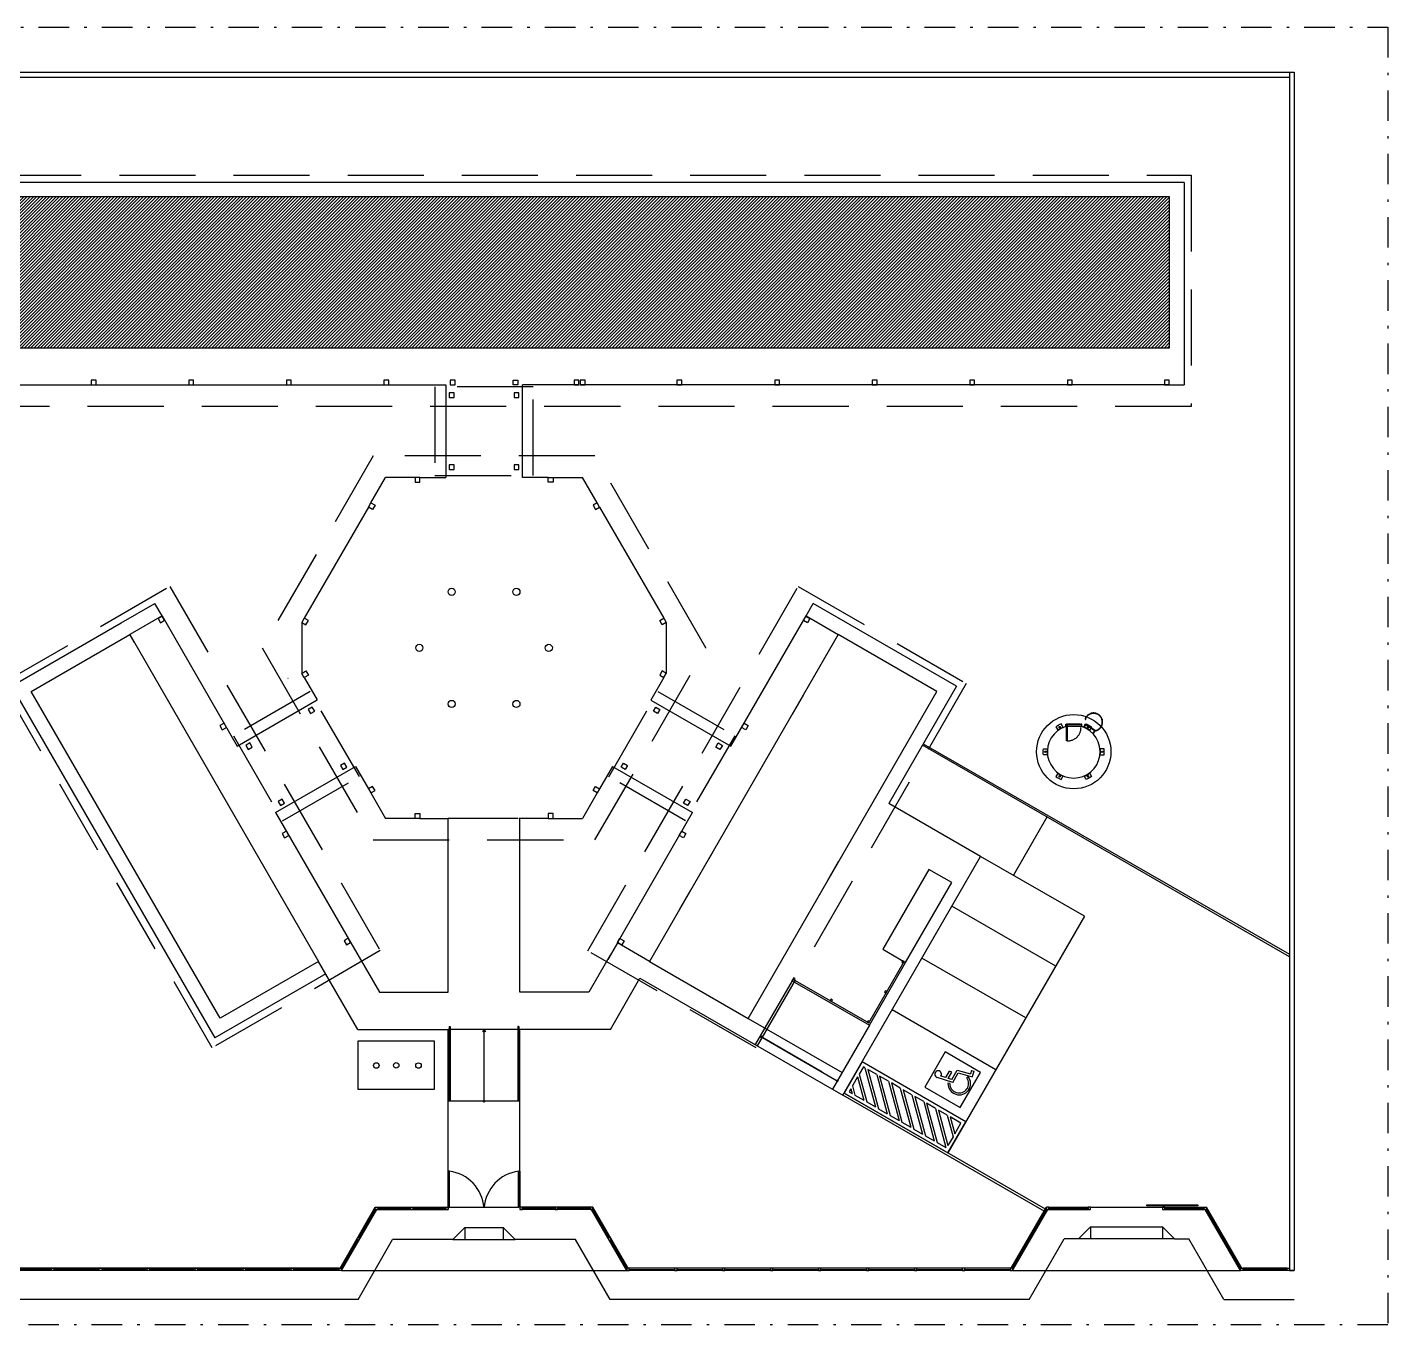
# Model space of a CAD drawing. Extents: x 57 to 206, y 148 to 202.
# Drawn here: x 149.1 to 205.8, y 148.3 to 202.5 of the extents above; entities that cross this region are included whole.
import ezdxf

# ---------------------------------------------------------------- set-up
doc = ezdxf.new("R2010")
doc.units = 0
for name, pattern in [('DASHDOT', [25.4, 12.7, -6.35, 0, -6.35]), ('HIDDEN', [9.525, 6.35, -3.175]), ('TRACEJADO_G', [0.375, 0.25, -0.125]), ('TRAÇO-2PTOS_P', [0.625, 0.25, -0.125, 0, -0.125, 0, -0.125])]:
    doc.linetypes.add(name, pattern=pattern)
doc.layers.get('0').update_dxf_attribs({"linetype": 'CONTINUOUS'})
for name, color, linetype in [('0_HATCH', 1, 'CONTINUOUS'), ('A-COTAS', 1, 'CONTINUOUS'), ('A-JANEL', 3, 'CONTINUOUS'), ('A-MURO', 2, 'CONTINUOUS'), ('A-PARED', 5, 'CONTINUOUS'), ('A-PARED-PISOS', 2, 'CONTINUOUS'), ('A-PAREDE', 5, 'CONTINUOUS'), ('A-PISOS', 2, 'CONTINUOUS'), ('A-PISOS-CTEL', 2, 'TRACEJADO_G'), ('A-PISOS-NIVEL', 1, 'CONTINUOUS'), ('A-PROJCOBERTURA', 7, 'HIDDEN'), ('AR-ALV', 5, 'CONTINUOUS'), ('AR-PIS', 1, 'CONTINUOUS'), ('AR-PRJ-COB', 2, 'HIDDEN'), ('ARQ-ALV-CORTE', 3, 'CONTINUOUS'), ('ARQ-ALV-VISTA1', 2, 'CONTINUOUS'), ('ARQ-ALV-VISTA2', 2, 'CONTINUOUS'), ('ARQ-COB-PROJ', 8, 'TRAÇO-2PTOS_P'), ('ARQ-EQP-VISTA', 1, 'CONTINUOUS'), ('ARQ-PIS-VISTA', 8, 'CONTINUOUS'), ('EST-MET-CORTE', 5, 'CONTINUOUS'), ('PORTAL_VTA_DIST', 2, 'CONTINUOUS'), ('PORTAL_VTA_PROX', 1, 'CONTINUOUS'), ('PRES-AZUL', 164, 'CONTINUOUS')]:
    doc.layers.add(name, color=color, linetype=linetype)

# ---------------------------------------------------------------- blocks, each defined once
blk = doc.blocks.new('Paraplegico')
for p, q in [((134, 171.8), (119.2, 239.1)), ((136.5, 206.8), (131.9, 228.1)), ((124.1, 180.5), (120.3, 187.6)), ((134, 171.8), (179.2, 171.8)), ((136.5, 206.8), (167.2, 206.8)), ((138.7, 196.8), (169.4, 196.8)), ((142, 181.8), (138.7, 196.8)), ((142, 181.8), (186.9, 181.8)), ((169.4, 196.8), (167.2, 206.8)), ((179.2, 171.8), (194.3, 113.5)), ((186.9, 181.8), (201.5, 125.6)), ((179.3, 131.3), (186.7, 128.3)), ((218.8, 119.6), (194.3, 113.5)), ((216.3, 129.2), (201.5, 125.6)), ((216.3, 129.2), (218.8, 119.6))]:
    blk.add_line(p, q)
for centre, radius, start, end in [((133, 242.1), 14.1, 265.5481, 192.3635), ((143, 146.1), 47.2, 118.7728, 337.7713), ((143, 146.1), 39.2, 118.7728, 337.7713)]:
    blk.add_arc(centre, radius, start, end)

msp = doc.modelspace()

# ---------------------------------------------------------------- hatches: boundary and pattern name
at = {"layer": '0_HATCH'}
h = msp.add_hatch(dxfattribs=at)
h.set_pattern_fill('ANSI31', color=253, scale=0.03, style=2)
h.set_pattern_definition([(45, (139.53256, 189.07323), (-0.06735192, 0.06735192), [])])
h.paths.add_polyline_path([(139.53256, 189.07323), (196.73256, 189.07323), (196.73256, 195.37323), (139.53256, 195.37323)])

# ---------------------------------------------------------------- linework, layer by layer
at = {"color": 251}
for p, q in [((184.18023, 160.90445), (185.65693, 163.46453)), ((184.20589, 160.80884), (185.71757, 163.42955)), ((180.98182, 162.66855), (181.0168, 162.72918)), ((180.98182, 162.66855), (184.20589, 160.80884)), ((181.0168, 162.72918), (184.18023, 160.90445))]:
    msp.add_line(p, q, dxfattribs=at)
at = {"linetype": 'DASHDOT', "ltscale": 0.1}
msp.add_lwpolyline([(57.15107, 202.45091), (205.83275, 202.45091), (205.83275, 148.31209), (57.15107, 148.31209)], close=True, dxfattribs=at)
at = {"color": 251}
for points in [[(163.69583, 153.12107), (163.59583, 153.12107), (163.59583, 153.22107), (163.69583, 153.22107)], [(165.1642, 153.12107), (165.0642, 153.12107), (165.0642, 153.22107), (165.1642, 153.22107)], [(166.63256, 153.12107), (166.53256, 153.12107), (166.53256, 153.22107), (166.63256, 153.22107)], [(169.63256, 153.12107), (169.73256, 153.12107), (169.73256, 153.22107), (169.63256, 153.22107)], [(171.10093, 153.12107), (171.20093, 153.12107), (171.20093, 153.22107), (171.10093, 153.22107)], [(172.5693, 153.12107), (172.6693, 153.12107), (172.6693, 153.22107), (172.5693, 153.22107)], [(191.59583, 153.12107), (191.69583, 153.12107), (191.69583, 153.22107), (191.59583, 153.22107)], [(193.33375, 153.12107), (193.43375, 153.12107), (193.43375, 153.22107), (193.33375, 153.22107)], [(196.43256, 153.12107), (196.53256, 153.12107), (196.53256, 153.22107), (196.43256, 153.22107)], [(198.2693, 153.12107), (198.1693, 153.12107), (198.1693, 153.22107), (198.2693, 153.22107)], [(162.9575, 151.91545), (162.9075, 151.82885), (162.82089, 151.87885), (162.87089, 151.96545)], [(173.30763, 151.91545), (173.35763, 151.82885), (173.44423, 151.87885), (173.39423, 151.96545)], [(198.90763, 151.91545), (198.95763, 151.82885), (199.04423, 151.87885), (198.99423, 151.96545)], [(150.18256, 150.57323), (150.08256, 150.57323), (150.08256, 150.67323), (150.18256, 150.67323)], [(152.18256, 150.57323), (152.08256, 150.57323), (152.08256, 150.67323), (152.18256, 150.67323)], [(154.18256, 150.57323), (154.08256, 150.57323), (154.08256, 150.67323), (154.18256, 150.67323)], [(156.18256, 150.57323), (156.08256, 150.57323), (156.08256, 150.67323), (156.18256, 150.67323)], [(158.18256, 150.57323), (158.08256, 150.57323), (158.08256, 150.67323), (158.18256, 150.67323)], [(160.18256, 150.57323), (160.08256, 150.57323), (160.08256, 150.67323), (160.18256, 150.67323)], [(162.18256, 150.57323), (162.08256, 150.57323), (162.08256, 150.67323), (162.18256, 150.67323)], [(174.08256, 150.57323), (174.18256, 150.57323), (174.18256, 150.67323), (174.08256, 150.67323)], [(174.08256, 150.57323), (174.18256, 150.57323), (174.18256, 150.67323), (174.08256, 150.67323)], [(176.08256, 150.57323), (176.18256, 150.57323), (176.18256, 150.67323), (176.08256, 150.67323)], [(176.08256, 150.57323), (176.18256, 150.57323), (176.18256, 150.67323), (176.08256, 150.67323)], [(178.08256, 150.57323), (178.18256, 150.57323), (178.18256, 150.67323), (178.08256, 150.67323)], [(180.08256, 150.57323), (180.18256, 150.57323), (180.18256, 150.67323), (180.08256, 150.67323)], [(182.08256, 150.57323), (182.18256, 150.57323), (182.18256, 150.67323), (182.08256, 150.67323)], [(184.08256, 150.57323), (184.18256, 150.57323), (184.18256, 150.67323), (184.08256, 150.67323)], [(186.08256, 150.57323), (186.18256, 150.57323), (186.18256, 150.67323), (186.08256, 150.67323)], [(188.08256, 150.57323), (188.18256, 150.57323), (188.18256, 150.67323), (188.08256, 150.67323)], [(190.08256, 150.57323), (190.18256, 150.57323), (190.18256, 150.67323), (190.08256, 150.67323)], [(199.78256, 150.57323), (199.68256, 150.57323), (199.68256, 150.67323), (199.78256, 150.67323)], [(201.73256, 150.57323), (201.63256, 150.57323), (201.63256, 150.67323), (201.73256, 150.67323)]]:
    msp.add_lwpolyline(points, close=True, dxfattribs=at)
at = {"layer": 'A-COTAS', "color": 251}
for p, q in [((172.10756, 187.52323), (169.73256, 187.52323)), ((196.73256, 187.52323), (172.13256, 187.52323)), ((196.73256, 187.52323), (197.33256, 187.52323)), ((160.53105, 177.61734), (160.53105, 175.49055)), ((175.73408, 177.61734), (175.73408, 175.49055))]:
    msp.add_line(p, q, dxfattribs=at)
for points in [[(139.53256, 189.07323), (196.73256, 189.07323), (196.73256, 195.37323), (139.53256, 195.37323)], [(151.94756, 187.72323), (151.74756, 187.72323), (151.74756, 187.52323), (151.94756, 187.52323)], [(156.01756, 187.72323), (155.81756, 187.72323), (155.81756, 187.52323), (156.01756, 187.52323)], [(160.08756, 187.72323), (159.88756, 187.72323), (159.88756, 187.52323), (160.08756, 187.52323)], [(164.15756, 187.72323), (163.95756, 187.72323), (163.95756, 187.52323), (164.15756, 187.52323)], [(166.92208, 187.72323), (166.72208, 187.72323), (166.72208, 187.52323), (166.92208, 187.52323)], [(169.34305, 187.72323), (169.54305, 187.72323), (169.54305, 187.52323), (169.34305, 187.52323)], [(172.09256, 187.72323), (171.89256, 187.72323), (171.89256, 187.52323), (172.09256, 187.52323)], [(172.34756, 187.72323), (172.14756, 187.72323), (172.14756, 187.52323), (172.34756, 187.52323)], [(176.37756, 187.72323), (176.17756, 187.72323), (176.17756, 187.52323), (176.37756, 187.52323)], [(180.45756, 187.72323), (180.25756, 187.72323), (180.25756, 187.52323), (180.45756, 187.52323)], [(184.52756, 187.72323), (184.32756, 187.72323), (184.32756, 187.52323), (184.52756, 187.52323)], [(188.59756, 187.72323), (188.39756, 187.72323), (188.39756, 187.52323), (188.59756, 187.52323)], [(192.66756, 187.72323), (192.46756, 187.72323), (192.46756, 187.52323), (192.66756, 187.52323)], [(196.71756, 187.72323), (196.51756, 187.72323), (196.51756, 187.52323), (196.71756, 187.52323)], [(166.88256, 187.19803), (166.68256, 187.19803), (166.68256, 186.99803), (166.88256, 186.99803)], [(169.58256, 187.19803), (169.38256, 187.19803), (169.38256, 186.99803), (169.58256, 186.99803)], [(166.88256, 184.19395), (166.68256, 184.19395), (166.68256, 183.99395), (166.88256, 183.99395)], [(169.58256, 184.19395), (169.38256, 184.19395), (169.38256, 183.99395), (169.58256, 183.99395)], [(165.25273, 183.46875), (165.45273, 183.46875), (165.45273, 183.66875), (165.25273, 183.66875)], [(171.01239, 183.46875), (170.81239, 183.46875), (170.81239, 183.66875), (171.01239, 183.66875)], [(163.58408, 182.50535), (163.48408, 182.33215), (163.31088, 182.43215), (163.41088, 182.60535)], [(172.68105, 182.50535), (172.78105, 182.33215), (172.95425, 182.43215), (172.85425, 182.60535)], [(154.53356, 177.7785), (154.63356, 177.6053), (154.80676, 177.7053), (154.70676, 177.8785)], [(160.70425, 177.51734), (160.80425, 177.69055), (160.63105, 177.79055), (160.53105, 177.61734)], [(160.70425, 177.51734), (160.80425, 177.69055), (160.63105, 177.79055), (160.53105, 177.61734)], [(175.56088, 177.51734), (175.46088, 177.69055), (175.63408, 177.79055), (175.73408, 177.61734)], [(175.56088, 177.51734), (175.46088, 177.69055), (175.63408, 177.79055), (175.73408, 177.61734)], [(181.72981, 177.77544), (181.62981, 177.60224), (181.45661, 177.70224), (181.55661, 177.87544)], [(157.1183, 161.10159), (149.2433, 174.74149), (153.35692, 177.11649), (161.23192, 163.47659)], [(179.15235, 161.09799), (187.02192, 174.74102), (182.90735, 177.11439), (175.03778, 163.47135)], [(160.70425, 175.59055), (160.80425, 175.41734), (160.63105, 175.31734), (160.53105, 175.49055)], [(160.70425, 175.59055), (160.80425, 175.41734), (160.63105, 175.31734), (160.53105, 175.49055)], [(175.56088, 175.59055), (175.46088, 175.41734), (175.63408, 175.31734), (175.73408, 175.49055)], [(175.56088, 175.59055), (175.46088, 175.41734), (175.63408, 175.31734), (175.73408, 175.49055)], [(160.9675, 174.08678), (160.79429, 173.98678), (160.89429, 173.81358), (161.0675, 173.91358)], [(175.29763, 174.08678), (175.47084, 173.98678), (175.37084, 173.81358), (175.19763, 173.91358)], [(157.11356, 173.30981), (157.21356, 173.13661), (157.38676, 173.23661), (157.28676, 173.40981)], [(179.15157, 173.30981), (179.05157, 173.13661), (178.87836, 173.23661), (178.97836, 173.40981)], [(158.3647, 172.58679), (158.19149, 172.48679), (158.29149, 172.31359), (158.4647, 172.41359)], [(177.90043, 172.58679), (178.07363, 172.48679), (177.97363, 172.31359), (177.80043, 172.41359)], [(162.31565, 171.74745), (162.14245, 171.64745), (162.24245, 171.47424), (162.41565, 171.57424)], [(173.94948, 171.74745), (174.12268, 171.64745), (174.02268, 171.47424), (173.84948, 171.57424)], [(163.58408, 170.60254), (163.48408, 170.77574), (163.31088, 170.67574), (163.41088, 170.50254)], [(172.68105, 170.60254), (172.78105, 170.77574), (172.95425, 170.67574), (172.85425, 170.50254)], [(172.68105, 170.60254), (172.78105, 170.77574), (172.95425, 170.67574), (172.85425, 170.50254)], [(159.71325, 170.24892), (159.54004, 170.14892), (159.64004, 169.97571), (159.81325, 170.07571)], [(176.55188, 170.24892), (176.72509, 170.14892), (176.62509, 169.97571), (176.45188, 170.07571)], [(165.25273, 169.63914), (165.45273, 169.63914), (165.45273, 169.43914), (165.25273, 169.43914)], [(165.25273, 169.63914), (165.45273, 169.63914), (165.45273, 169.43914), (165.25273, 169.43914)], [(171.01239, 169.63914), (170.81239, 169.63914), (170.81239, 169.43914), (171.01239, 169.43914)], [(159.71356, 168.80648), (159.81356, 168.63327), (159.98676, 168.73327), (159.88676, 168.90648)], [(176.55157, 168.80648), (176.45157, 168.63327), (176.27836, 168.73327), (176.37836, 168.90648)], [(185.71757, 163.42955), (187.64124, 166.76451), (186.68839, 167.31413), (184.76472, 163.97917)], [(162.29356, 164.33779), (162.39356, 164.16458), (162.56676, 164.26458), (162.46676, 164.43779)], [(173.97614, 164.33256), (173.87614, 164.15935), (173.70294, 164.25935), (173.80294, 164.43256)]]:
    msp.add_lwpolyline(points, close=True, dxfattribs=at)
for centre in [(166.78256, 178.89221), (166.78256, 178.89221), (169.48256, 178.89221), (169.48256, 178.89221), (165.43256, 176.55394), (165.43256, 176.55394), (170.83256, 176.55394), (170.83256, 176.55394), (166.78256, 174.21568), (166.78256, 174.21568), (169.48256, 174.21568), (169.48256, 174.21568)]:
    msp.add_circle(centre, 0.15, dxfattribs=at)
msp.add_arc((192.73149, 172.22323), 1.10019, 107.664724, 72.217812, dxfattribs=at)
at = {"layer": 'A-JANEL', "color": 251}
msp.add_arc((159.66425, 175.21188), 0.01, 180, 210, dxfattribs=at)
at = {"layer": 'A-MURO', "color": 251}
for p, q in [((121.93256, 200.57323), (201.93256, 200.57323)), ((122.13256, 200.37323), (201.69803, 200.37323)), ((201.73256, 200.57323), (201.73256, 150.57323)), ((201.93256, 200.57323), (201.93256, 150.57323)), ((201.73256, 150.57323), (201.93256, 150.57323)), ((201.93256, 150.57323), (201.73256, 150.57323))]:
    msp.add_line(p, q, dxfattribs=at)
at = {"layer": 'A-PARED', "color": 251}
for p in [(149.2433, 174.74149), (153.55692, 176.77008)]:
    msp.add_line(p, (153.35692, 177.11649), dxfattribs=at)
msp.add_lwpolyline([(162.87013, 158.13914), (166.07013, 158.13914), (166.07013, 160.13914), (162.87013, 160.13914)], close=True, dxfattribs=at)
at = {"layer": 'A-PARED-PISOS', "color": 251}
for p, q in [((154.69926, 177.89149), (153.35692, 177.11649)), ((154.69926, 177.89149), (157.83676, 172.45718)), ((159.43676, 169.6859), (162.57426, 164.25159))]:
    msp.add_line(p, q, dxfattribs=at)
at = {"layer": 'A-PAREDE', "color": 251}
for p, q in [((176.28761, 165.63812), (176.76159, 166.45983)), ((185.71757, 163.42955), (187.64124, 166.76451))]:
    msp.add_line(p, q, dxfattribs=at)
for points in [[(163.58408, 170.60254), (163.48408, 170.77574), (163.31088, 170.67574), (163.41088, 170.50254)], [(171.01239, 169.63914), (170.81239, 169.63914), (170.81239, 169.43914), (171.01239, 169.43914)]]:
    msp.add_lwpolyline(points, close=True, dxfattribs=at)
at = {"layer": 'A-PISOS', "color": 251}
for p, q in [((152.99197, 177.59861), (154.39926, 178.41111)), ((154.69926, 177.89149), (154.39926, 178.41111)), ((148.42369, 174.96111), (152.99197, 177.59861)), ((148.42369, 174.96111), (156.89869, 160.28198)), ((157.83676, 172.45718), (161.17096, 174.38218)), ((159.43676, 169.6859), (162.77096, 171.6109)), ((161.53192, 162.95698), (156.89869, 160.28198)), ((161.53192, 162.95698), (161.46697, 162.91948)), ((161.53192, 162.95698), (161.46697, 162.91948))]:
    msp.add_line(p, q, dxfattribs=at)
at = {"layer": 'A-PISOS-CTEL', "color": 251, "linetype": 'TRACEJADO_G', "ltscale": 150}
for p, q in [((162.18256, 150.57323), (174.08256, 150.57323)), ((190.20756, 150.57323), (199.65756, 150.57323)), ((190.20756, 150.57323), (199.65756, 150.57323)), ((190.20756, 150.57323), (199.68256, 150.57323))]:
    msp.add_line(p, q, dxfattribs=at)
at = {"layer": 'A-PISOS-NIVEL', "color": 251}
for p, q in [((197.33256, 195.97323), (138.93256, 195.97323)), ((197.33256, 195.97323), (197.33256, 187.52323)), ((139.74756, 187.52323), (166.53256, 187.52323)), ((166.53256, 187.52323), (166.53256, 183.66875)), ((169.73256, 183.66875), (169.73256, 187.52323)), ((163.41088, 182.60535), (164.02483, 183.66875)), ((165.25273, 183.66875), (164.02483, 183.66875)), ((165.45273, 183.66875), (166.53256, 183.66875)), ((170.81239, 183.66875), (169.73256, 183.66875)), ((171.01239, 183.66875), (172.2403, 183.66875)), ((172.85425, 182.60535), (172.2403, 183.66875)), ((163.31088, 182.43215), (160.63105, 177.79055)), ((172.95425, 182.43215), (175.63408, 177.79055)), ((181.56471, 177.88885), (181.8645, 178.40859)), ((187.84145, 174.96097), (181.8645, 178.40859)), ((178.42937, 172.4533), (181.56471, 177.88885)), ((181.56471, 177.88885), (182.90735, 177.11439)), ((160.63105, 175.31734), (161.17096, 174.38218)), ((175.63408, 175.31734), (175.09197, 174.37837)), ((187.84145, 174.96097), (185.01839, 170.0668)), ((175.09197, 174.37837), (178.42937, 172.4533)), ((186.45505, 172.55746), (201.73256, 163.77745)), ((201.73256, 163.65815), (186.41743, 172.49223)), ((162.77096, 171.6109), (163.31088, 170.67574)), ((173.49197, 171.60709), (172.95425, 170.67574)), ((173.49197, 171.60709), (176.83047, 169.68138)), ((163.41088, 170.50254), (164.02483, 169.43914)), ((172.85425, 170.50254), (172.2403, 169.43914)), ((188.84882, 167.85733), (185.01839, 170.0668)), ((165.25273, 169.43914), (164.02483, 169.43914)), ((165.45273, 169.43914), (166.63256, 169.43912)), ((169.54256, 169.43914), (166.63256, 169.43912)), ((166.63256, 162.18914), (166.63256, 169.43912)), ((169.63256, 169.43914), (169.58256, 169.43914)), ((169.63256, 162.18914), (169.63256, 169.43914)), ((170.81239, 169.43914), (169.63256, 169.43914)), ((171.01239, 169.43914), (172.2403, 169.43914)), ((173.69513, 164.24582), (176.83047, 169.68138)), ((191.61477, 169.49429), (190.21574, 167.06887)), ((183.10278, 157.89575), (188.84882, 167.85733)), ((193.17994, 165.35905), (188.84882, 167.85733)), ((191.98077, 163.28012), (187.64965, 165.77839)), ((193.17994, 165.35905), (187.48387, 155.4841)), ((162.57426, 164.25159), (163.76502, 162.18914)), ((173.69513, 164.24582), (173.29541, 163.55284)), ((175.03778, 163.47135), (173.69513, 164.24582)), ((162.87013, 160.63914), (161.23192, 163.47659)), ((173.39677, 163.72856), (172.50798, 162.18914)), ((190.73163, 161.11456), (186.40051, 163.61283)), ((173.4026, 160.63914), (174.63778, 162.77853)), ((174.63778, 162.77853), (183.10278, 157.89575)), ((180.98182, 162.66855), (179.84533, 160.69827)), ((163.76502, 162.18914), (166.63256, 162.18914)), ((172.50798, 162.18914), (169.63256, 162.18914)), ((189.48249, 158.949), (185.15137, 161.44727)), ((162.87013, 160.63914), (166.63256, 160.63914)), ((166.63256, 153.22107), (166.63256, 160.63914)), ((169.63256, 160.63914), (166.63256, 160.63914)), ((169.63256, 153.22107), (169.63256, 160.63914)), ((173.4026, 160.63914), (169.63256, 160.63914)), ((179.15235, 161.09799), (183.06939, 158.83856)), ((179.84533, 160.69827), (179.4456, 160.00529)), ((184.20589, 160.80884), (182.66967, 158.14558)), ((179.64546, 160.35178), (182.86953, 158.49207)), ((191.49869, 153.05283), (183.10278, 157.89575)), ((191.54899, 153.13995), (183.15305, 157.9829)), ((169.63256, 157.63914), (166.63256, 157.63914)), ((166.68256, 157.68914), (166.72256, 157.68914)), ((169.58256, 157.68914), (169.54256, 157.68914)), ((193.43256, 153.22107), (196.43256, 153.22107)), ((196.43256, 153.22107), (198.1693, 153.22107)), ((196.43256, 153.12107), (198.1693, 153.12107)), ((166.83306, 151.87107), (164.31751, 151.87107)), ((171.94761, 151.87107), (169.43207, 151.87107)), ((192.93256, 151.89783), (192.33296, 151.89783)), ((196.93256, 151.89783), (197.53217, 151.89783)), ((162.87538, 149.37323), (121.93256, 149.37323)), ((190.87538, 149.37323), (173.38974, 149.37323)), ((198.98974, 149.37323), (201.93256, 149.37323))]:
    msp.add_line(p, q, dxfattribs=at)
for points in [[(185.5963, 163.4995), (185.56132, 163.43887), (185.62196, 163.40389), (185.65693, 163.46453), (185.5963, 163.4995)], [(181.05178, 162.78982), (181.0168, 162.72918), (181.07744, 162.69421), (181.11241, 162.75484), (181.05178, 162.78982)], [(182.60317, 161.89494), (182.5682, 161.83431), (182.62883, 161.79933), (182.66381, 161.85997), (182.60317, 161.89494)], [(184.87543, 162.24978), (184.84046, 162.18915), (184.90109, 162.15417), (184.93607, 162.21481), (184.87543, 162.24978)], [(184.15457, 161.00007), (184.1196, 160.93943), (184.18023, 160.90445), (184.21521, 160.96509), (184.15457, 161.00007)], [(195.77932, 153.27408), (195.77932, 153.32408), (197.90932, 153.32408), (197.90932, 153.27408), (195.77932, 153.27408)]]:
    msp.add_lwpolyline(points, dxfattribs=at)
for centre, start, end in [((159.96425, 175.29226), 180, 210), ((160.41269, 174.47555), 300.000015, 30)]:
    msp.add_arc(centre, 0.01, start, end, dxfattribs=at)
at = {"layer": 'A-PROJCOBERTURA', "color": 251, "ltscale": 7.5}
for centre, start, end in [((177.37572, 176.55394), 330, 30), ((159.66425, 175.21188), 180, 210)]:
    msp.add_arc(centre, 0.01, start, end, dxfattribs=at)
at = {"layer": 'AR-ALV', "color": 251}
msp.add_line((184.76472, 163.97917), (185.71757, 163.42955), dxfattribs=at)
at = {"layer": 'AR-PIS', "color": 251, "ltscale": 10}
for p, q in [((162.9142, 151.94045), (163.59583, 153.12107)), ((163.69583, 153.17107), (165.0642, 153.17107)), ((165.1642, 153.17107), (166.53256, 153.17107)), ((171.10093, 153.17107), (169.73256, 153.17107)), ((172.5693, 153.17107), (171.20093, 153.17107)), ((173.35093, 151.94045), (172.6693, 153.12107)), ((190.18256, 150.67323), (191.59583, 153.12107)), ((193.33375, 153.17107), (191.69583, 153.17107)), ((196.53256, 153.17107), (198.1693, 153.17107)), ((199.68256, 150.67323), (198.2693, 153.12107)), ((162.18256, 150.67323), (162.8642, 151.85385)), ((174.08256, 150.67323), (173.40093, 151.85385)), ((150.08256, 150.62323), (148.18256, 150.62323)), ((152.08256, 150.62323), (150.18256, 150.62323)), ((154.08256, 150.62323), (152.18256, 150.62323)), ((156.08256, 150.62323), (154.18256, 150.62323)), ((158.08256, 150.62323), (156.18256, 150.62323)), ((160.08256, 150.62323), (158.18256, 150.62323)), ((162.08256, 150.62323), (160.18256, 150.62323)), ((174.18256, 150.62323), (176.08256, 150.62323)), ((174.18256, 150.62323), (176.08256, 150.62323)), ((176.18256, 150.62323), (178.08256, 150.62323)), ((178.18256, 150.62323), (180.08256, 150.62323)), ((180.18256, 150.62323), (182.08256, 150.62323)), ((182.18256, 150.62323), (184.08256, 150.62323)), ((184.18256, 150.62323), (186.08256, 150.62323)), ((186.18256, 150.62323), (188.08256, 150.62323)), ((188.18256, 150.62323), (190.08256, 150.62323)), ((201.63256, 150.62323), (199.78256, 150.62323))]:
    msp.add_line(p, q, dxfattribs=at)
at = {"layer": 'AR-PRJ-COB', "color": 251, "ltscale": 0.5}
for points in [[(138.63256, 196.27323), (197.63256, 196.27323), (197.63256, 186.62323), (138.63256, 186.62323)], [(166.08256, 183.74599), (170.18256, 183.74599), (170.18256, 187.44599), (166.08256, 187.44599)], [(172.75991, 184.56875), (163.50521, 184.56875), (158.87786, 176.55394), (163.50521, 168.53914), (172.75991, 168.53914), (177.38726, 176.55394)], [(148.01388, 175.07091), (155.02869, 179.12091), (163.80369, 163.92217), (156.78888, 159.87217)], [(172.46584, 163.91591), (181.23479, 179.11814), (188.25121, 175.07094), (179.48226, 159.8687)]]:
    msp.add_lwpolyline(points, close=True, dxfattribs=at)
for points in [[(159.72512, 169.33444), (162.93087, 171.18192), (160.88407, 174.73112), (157.67831, 172.88364), (159.72512, 169.33444)], [(176.54123, 169.33374), (173.33548, 171.18121), (175.38228, 174.73041), (178.58803, 172.88294), (176.54123, 169.33374)]]:
    msp.add_lwpolyline(points, dxfattribs=at)
at = {"layer": 'ARQ-ALV-CORTE', "color": 251}
for p, q in [((177.51797, 167.77112), (177.81087, 168.2789)), ((182.47522, 166.85867), (182.92474, 167.63798))]:
    msp.add_line(p, q, dxfattribs=at)
at = {"layer": 'ARQ-ALV-VISTA1', "color": 251, "ltscale": 0.1}
for p, q in [((192.11136, 173.25854), (192.16649, 173.24377)), ((193.35027, 173.25818), (193.29649, 173.24377)), ((191.52498, 172.24341), (191.56534, 172.20305)), ((193.938, 172.24341), (193.89764, 172.20305)), ((192.1465, 171.16801), (192.13172, 171.22314)), ((193.31648, 171.16801), (193.33126, 171.22314))]:
    msp.add_line(p, q, dxfattribs=at)
for points in [[(192.29385, 173.23282), (192.20654, 173.38404, 0.04420385), (191.99004, 173.25904), (192.07726, 173.10796)], [(193.23954, 173.35478), (193.25644, 173.38404, -0.04420385), (193.47294, 173.25904), (193.45008, 173.21944)], [(191.63844, 172.09823), (191.46389, 172.09823, -0.04420385), (191.46389, 172.34823), (191.6384, 172.34823)], [(193.82453, 172.09823), (193.99909, 172.09823, 0.04420385), (193.99909, 172.34823), (193.82458, 172.34823)], [(192.07744, 171.33875), (191.99022, 171.18769, 0.04420385), (192.20673, 171.06269), (192.29405, 171.21393)], [(193.38554, 171.33875), (193.47276, 171.18769, -0.04420385), (193.25625, 171.06269), (193.16893, 171.21393)]]:
    msp.add_lwpolyline(points, format="xyb", dxfattribs=at)
for points in [[(193.16913, 173.23282), (193.22884, 173.33624)], [(193.43938, 173.2009), (193.38572, 173.10796)]]:
    msp.add_lwpolyline(points, dxfattribs=at)
for centre, radius in [((192.73256, 172.22323), 1.55), ((192.13892, 173.25116), 0.02854), ((191.54516, 172.22323), 0.02854), ((193.91782, 172.22323), 0.02854), ((192.13911, 171.19557), 0.02854), ((193.32387, 171.19557), 0.02854)]:
    msp.add_circle(centre, radius, dxfattribs=at)
for centre, radius, start, end in [((192.80386, 172.09945), 1.25833, 114.336593, 125.663407), ((192.65912, 172.09945), 1.25833, 54.336593, 65.663407), ((193.32406, 173.25116), 0.02854, 102.536488, 11.994661), ((192.87503, 172.22323), 1.25833, 174.336593, 185.663407), ((192.58795, 172.22323), 1.25833, 354.336593, 5.663407), ((192.80405, 172.34728), 1.25833, 234.336593, 245.663407), ((192.65893, 172.34728), 1.25833, 294.336593, 305.663407)]:
    msp.add_arc(centre, radius, start, end, dxfattribs=at)
at = {"layer": 'ARQ-ALV-VISTA2', "color": 251, "ltscale": 0.1}
for p, q in [((181.45835, 174.60234), (180.98368, 173.77942)), ((193.20681, 173.37582), (193.13289, 173.24777)), ((193.21716, 173.34375), (193.15696, 173.23946)), ((193.62789, 173.10514), (193.20681, 173.37582)), ((193.59613, 173.10013), (193.21716, 173.34375)), ((193.59613, 173.10013), (193.53467, 172.99367)), ((193.55323, 172.97583), (193.62789, 173.10514))]:
    msp.add_line(p, q, dxfattribs=at)
at = {"layer": 'ARQ-COB-PROJ', "color": 251, "linetype": 'HIDDEN', "ltscale": 0.04}
for p, q in [((193.46045, 173.8067), (193.45563, 173.82347)), ((193.25302, 173.64939), (193.23882, 173.65813)), ((193.87417, 173.28177), (193.88866, 173.27353)), ((193.90597, 173.56383), (193.92206, 173.56817))]:
    msp.add_line(p, q, dxfattribs=at)
msp.add_lwpolyline([(193.72869, 173.77973), (193.73702, 173.79416)], dxfattribs=at)
at = {"layer": 'ARQ-COB-PROJ', "color": 251, "linetype": 'HIDDEN', "ltscale": 0.25}
msp.add_lwpolyline([(192.46256, 172.67761), (192.43256, 172.67761), (192.43256, 173.34083), (192.46256, 173.34083)], close=True, dxfattribs=at)
at = {"layer": 'ARQ-COB-PROJ', "color": 251, "linetype": 'HIDDEN', "ltscale": 0.04}
for centre in [(193.45815, 173.81471), (193.73285, 173.78695), (193.24592, 173.65376), (193.88141, 173.27765), (193.91401, 173.566)]:
    msp.add_circle(centre, 0.00833, dxfattribs=at)
at = {"layer": 'ARQ-COB-PROJ', "color": 251, "linetype": 'HIDDEN', "ltscale": 0.25}
for centre, radius, start, end in [((193.56005, 173.46051), 0.37768, 278.757279, 195.745321), ((193.56126, 173.45966), 0.36121, 275.539523, 198.353353), ((192.4869, 173.22529), 0.54817, 267.568217, 5.47732)]:
    msp.add_arc(centre, radius, start, end, dxfattribs=at)
at = {"layer": 'ARQ-EQP-VISTA', "color": 251}
for centre in [(163.64183, 159.13102), (164.47013, 159.13914), (165.39886, 159.12668)]:
    msp.add_circle(centre, 0.11419, dxfattribs=at)
at = {"layer": 'ARQ-PIS-VISTA', "color": 251}
for p, q in [((166.68256, 160.76414), (166.68256, 157.68914)), ((166.68256, 160.76414), (166.72256, 160.76414)), ((166.72256, 160.76414), (166.72256, 157.68914)), ((169.54256, 160.76414), (169.54256, 157.68914)), ((169.58256, 160.76414), (169.54256, 160.76414)), ((169.58256, 160.76414), (169.58256, 157.68914)), ((183.95728, 159.07679), (183.78336, 158.77528)), ((188.23335, 156.78343), (183.90223, 159.28171)), ((184.02327, 159.03873), (183.95728, 159.07679)), ((184.02327, 159.03873), (184.46315, 157.39967)), ((184.51328, 158.75608), (184.14577, 158.96807)), ((184.14577, 158.96807), (184.58565, 157.32901)), ((183.7127, 158.65277), (183.50071, 158.28527)), ((183.7127, 158.65277), (183.97314, 157.68232)), ((183.78336, 158.77528), (184.09564, 157.61166)), ((184.51328, 158.75608), (184.95316, 157.11703)), ((185.00329, 158.47343), (184.63578, 158.68542)), ((184.63578, 158.68542), (185.07566, 157.04636)), ((185.00329, 158.47343), (185.44317, 156.83438)), ((185.4933, 158.19079), (185.12579, 158.40277)), ((185.12579, 158.40277), (185.56567, 156.76372)), ((183.43005, 158.16276), (183.35769, 158.03733)), ((183.35769, 158.03733), (183.48313, 157.96497)), ((183.43005, 158.16276), (183.48313, 157.96497)), ((183.50071, 158.28527), (183.60563, 157.89431)), ((183.60563, 157.89431), (183.97314, 157.68232)), ((185.4933, 158.19079), (185.93318, 156.55173)), ((185.98331, 157.90814), (185.6158, 158.12012)), ((185.6158, 158.12012), (186.05569, 156.48107)), ((185.98331, 157.90814), (186.42319, 156.26908)), ((186.47332, 157.62549), (186.10581, 157.83748)), ((186.10581, 157.83748), (186.5457, 156.19842)), ((184.09564, 157.61166), (184.46315, 157.39967)), ((184.58565, 157.32901), (184.95316, 157.11703)), ((186.47332, 157.62549), (186.9132, 155.98644)), ((186.96333, 157.34284), (186.59582, 157.55483)), ((186.59582, 157.55483), (187.03571, 155.91577)), ((186.96333, 157.34284), (187.40321, 155.70379)), ((187.45334, 157.0602), (187.08583, 157.27218)), ((187.08583, 157.27218), (187.48474, 155.78581)), ((185.07566, 157.04636), (185.44317, 156.83438)), ((185.56567, 156.76372), (185.93318, 156.55173)), ((187.45334, 157.0602), (187.69673, 156.15332)), ((188.02847, 156.72845), (187.57584, 156.98953)), ((187.57584, 156.98953), (187.76739, 156.27582)), ((187.76739, 156.27582), (188.02847, 156.72845)), ((186.05569, 156.48107), (186.42319, 156.26908)), ((186.5457, 156.19842), (186.9132, 155.98644)), ((187.69673, 156.15332), (187.48474, 155.78581)), ((187.03571, 155.91577), (187.40321, 155.70379)), ((166.83306, 151.87107), (167.33306, 152.37107)), ((167.33306, 152.37107), (168.93207, 152.37107)), ((167.33306, 152.37107), (167.33306, 151.87107)), ((168.93207, 152.37107), (168.93207, 151.87107)), ((169.43207, 151.87107), (168.93207, 152.37107)), ((192.93256, 151.89783), (193.43256, 152.39783)), ((193.43256, 152.39783), (196.43256, 152.39783)), ((193.43256, 152.39783), (193.43256, 151.89783)), ((196.43256, 152.39783), (196.43256, 151.89783)), ((196.43256, 152.39783), (196.93256, 151.89783)), ((166.83306, 151.87107), (169.43207, 151.87107))]:
    msp.add_line(p, q, dxfattribs=at)
for points in [[(168.13256, 157.64624), (168.13256, 160.63914), (168.07385, 160.53583)], [(168.13256, 157.64624), (168.13256, 160.63914), (168.19128, 160.53583)], [(182.23799, 158.85636), (179.64546, 160.35178), (179.76429, 160.35102)], [(182.23799, 158.85636), (179.64546, 160.35178), (179.70562, 160.2493)], [(196.93256, 151.89783), (192.93256, 151.89783)]]:
    msp.add_lwpolyline(points, dxfattribs=at)
for points in [[(187.9957, 157.37212), (188.84512, 158.8447), (187.37254, 159.69412), (186.52312, 158.22154)], [(183.90223, 159.28171), (183.15275, 157.98237), (187.48387, 155.4841), (188.23335, 156.78343)]]:
    msp.add_lwpolyline(points, close=True, dxfattribs=at)
for centre in [(182.86953, 158.49207), (168.13256, 157.63914)]:
    msp.add_circle(centre, 0.0321, dxfattribs=at)
at = {"layer": 'EST-MET-CORTE', "color": 251}
for p, q in [((192.39764, 173.27173), (192.39764, 173.37083)), ((193.06749, 173.27105), (193.06749, 173.37083))]:
    msp.add_line(p, q, dxfattribs=at)
at = {"layer": 'EST-MET-CORTE', "color": 251, "ltscale": 0.1}
for p, q in [((193.00256, 173.37083), (192.46256, 173.37083)), ((193.00256, 173.34083), (192.46256, 173.34083))]:
    msp.add_line(p, q, dxfattribs=at)
for points in [[(192.42764, 173.37083), (192.42764, 173.34083), (192.39764, 173.34083), (192.39764, 173.37083)], [(192.43256, 173.37083), (192.43256, 173.34083), (192.46256, 173.34083), (192.46256, 173.37083)], [(193.03256, 173.37083), (193.03256, 173.34083), (193.00256, 173.34083), (193.00256, 173.37083)], [(193.03749, 173.37083), (193.03749, 173.34083), (193.06749, 173.34083), (193.06749, 173.37083)]]:
    msp.add_lwpolyline(points, close=True, dxfattribs=at)
at = {"layer": 'PORTAL_VTA_DIST', "color": 251}
for centre, start, end in [((166.46184, 153.05998), 4.829229, 82.180135), ((169.80329, 153.05998), 97.819865, 175.170771)]:
    msp.add_arc(centre, 1.67668, start, end, dxfattribs=at)
at = {"layer": 'PORTAL_VTA_PROX', "color": 251}
for p, q in [((162.12483, 150.67323), (163.59583, 153.22107)), ((162.18256, 150.57323), (163.65356, 153.12107)), ((163.59583, 153.22107), (166.63256, 153.22107)), ((163.59583, 153.12107), (166.63256, 153.12107)), ((166.68996, 153.22107), (169.57516, 153.22107)), ((172.6693, 153.22107), (169.63256, 153.22107)), ((172.6693, 153.12107), (169.63256, 153.12107)), ((174.08256, 150.57323), (172.61157, 153.12107)), ((174.1403, 150.67323), (172.6693, 153.22107)), ((190.12483, 150.67323), (191.59583, 153.22107)), ((190.18256, 150.57323), (191.65356, 153.12107)), ((191.69583, 153.22107), (193.33375, 153.22107)), ((191.69583, 153.12107), (193.33375, 153.12107)), ((199.68256, 150.57323), (198.21157, 153.12107)), ((199.7403, 150.67323), (198.2693, 153.22107)), ((162.87538, 149.37323), (164.31751, 151.87107)), ((173.38974, 149.37323), (171.94761, 151.87107)), ((190.87538, 149.37323), (192.33296, 151.89783)), ((198.98974, 149.37323), (197.53217, 151.89783)), ((162.08256, 150.67323), (122.23256, 150.67323)), ((162.08256, 150.57323), (122.23256, 150.57323)), ((190.08256, 150.67323), (174.18256, 150.67323)), ((190.08256, 150.57323), (174.18256, 150.57323)), ((201.63256, 150.67323), (199.78256, 150.67323)), ((201.63256, 150.57323), (199.78256, 150.57323))]:
    msp.add_line(p, q, dxfattribs=at)
for points in [[(166.63996, 153.22107), (166.68996, 153.22107), (166.68996, 154.72107), (166.63996, 154.72107)], [(169.62516, 153.22107), (169.57516, 153.22107), (169.57516, 154.72107), (169.62516, 154.72107)]]:
    msp.add_lwpolyline(points, close=True, dxfattribs=at)
at = {"layer": 'PRES-AZUL', "color": 251, "ltscale": 0.1}
for p, q in [((193.06749, 173.27761), (192.39764, 173.27761)), ((193.00256, 173.35583), (192.46256, 173.35583))]:
    msp.add_line(p, q, dxfattribs=at)

# ---------------------------------------------------------------- block references
at = {"layer": 'ARQ-PIS-VISTA', "color": 251, "xscale": 0.01, "yscale": 0.01, "zscale": 0.01, "rotation": 60.02279565092205}
msp.add_blockref('Paraplegico', (188.50736, 156.40738), dxfattribs=at)

doc.saveas('drawing.dxf')
